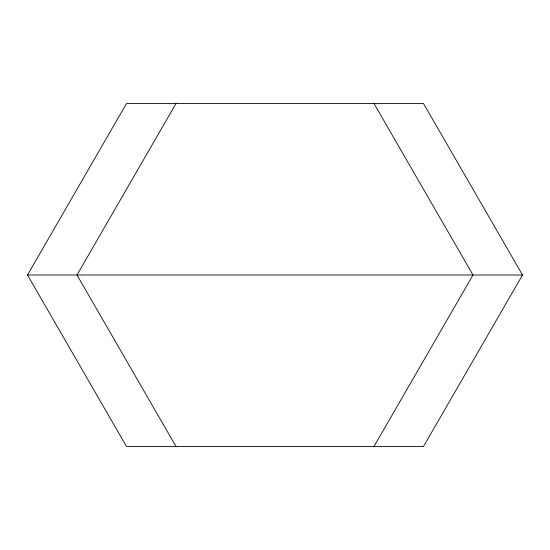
<?xml version="1.0" encoding="UTF-8"?>
<svg xmlns="http://www.w3.org/2000/svg" width="550" height="550" viewBox="0 0 550 550"><rect width="100%" height="100%" fill="white"/><g stroke="black" fill="none" stroke-linecap="round" stroke-linejoin="round"><path stroke-width="0.82" d="M27.5 275L126.5 103.524L423.5 103.524L522.5 275L423.5 446.476L126.5 446.476L27.5 275L522.5 275M176 103.524L77 275L176 446.476M374 446.476L473 275L374 103.524"/></g></svg>
